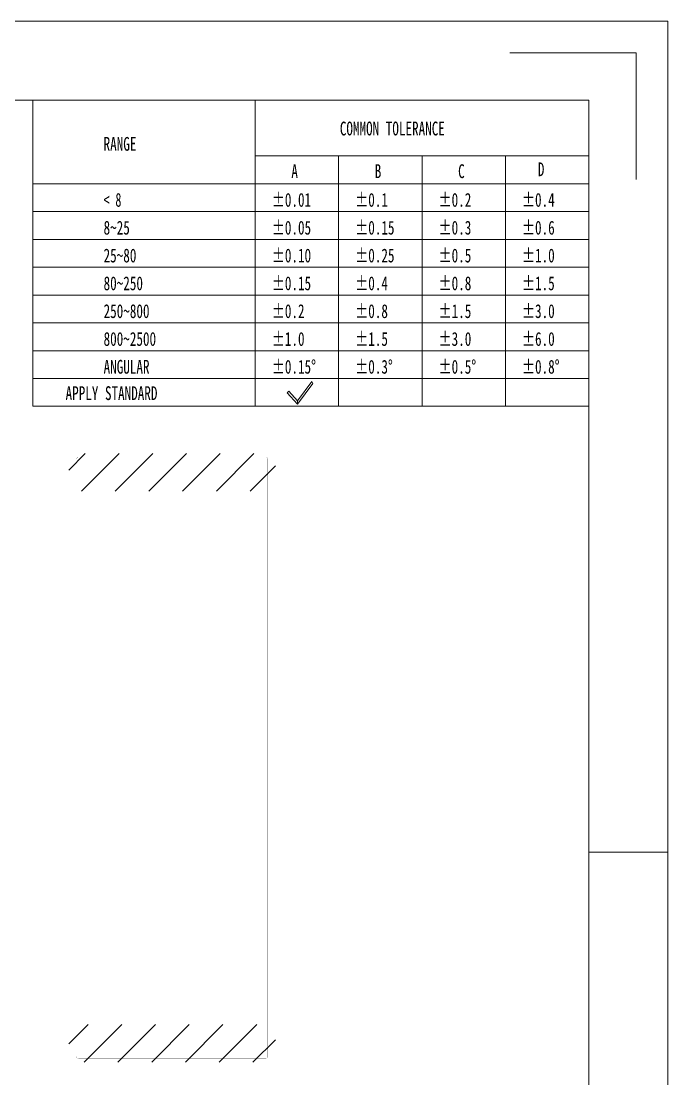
# Model space of a CAD drawing. Header units: millimetres. Extents: x 2260 to 2572, y -21 to 200.
# Drawn here: x 2486.4 to 2572.5, y 58.9 to 199.6 of the extents above; entities that cross this region are included whole.
import ezdxf

# ---------------------------------------------------------------- set-up
doc = ezdxf.new("R2010")
doc.units = ezdxf.units.MM
doc.layers.get('0').update_dxf_attribs({"lineweight": 18})
doc.layers.add('01', color=1, linetype='Continuous', lineweight=18)
doc.styles.add('SLDTEXTSTYLE4', font='', dxfattribs={"width": 0.7})
doc.styles.add('SLDTEXTSTYLE5', font='', dxfattribs={"width": 0.633333})
doc.styles.get('SLDTEXTSTYLE4').set_extended_font_data('宋体')
doc.styles.get('SLDTEXTSTYLE5').set_extended_font_data('宋体')

msp = doc.modelspace()

# ---------------------------------------------------------------- hatches: boundary and pattern name
at = {"linetype": 'Continuous'}
h = msp.add_hatch(dxfattribs=at)
h.set_pattern_fill('ANSI31', color=2, style=0)
h.paths.add_polyline_path([(2520.227, 142.091), (2520.227, 137.091), (2492.727, 137.091), (2492.727, 142.091)], flags=0)
h = msp.add_hatch(dxfattribs=at)
h.set_pattern_fill('ANSI31', color=2, style=0)
h.paths.add_polyline_path([(2520.227, 66.129), (2520.227, 61.129), (2492.727, 61.129), (2492.727, 66.129)], flags=0)

# ---------------------------------------------------------------- linework, layer by layer
at = {"color": 7, "linetype": 'Continuous'}
for p, q in [((2259.795, 199.603), (2572.474, 199.603)), ((2572.474, -21.483), (2572.474, 199.603)), ((2551.418, 195.392), (2568.263, 195.392)), ((2568.263, 178.547), (2568.263, 195.392)), ((2270.323, 189.075), (2561.946, 189.075)), ((2561.946, -10.955), (2561.946, 189.075)), ((2561.946, 89.06), (2572.474, 89.06))]:
    msp.add_line(p, q, dxfattribs=at)
for p, q in [((2487.942, 189.075), (2487.942, 148.373)), ((2517.544, 189.075), (2517.544, 148.373)), ((2517.544, 181.675), (2561.946, 181.675)), ((2528.644, 181.675), (2528.644, 148.373)), ((2539.745, 181.675), (2539.745, 148.373)), ((2550.846, 181.675), (2550.846, 148.373)), ((2487.942, 177.975), (2561.946, 177.975)), ((2487.942, 174.274), (2561.946, 174.274)), ((2487.942, 170.574), (2561.946, 170.574)), ((2487.942, 166.874), (2561.946, 166.874)), ((2487.942, 163.174), (2561.946, 163.174)), ((2487.942, 159.474), (2561.946, 159.474)), ((2487.942, 155.773), (2561.946, 155.773)), ((2487.942, 152.073), (2561.946, 152.073)), ((2525.062, 151.691), (2523.157, 149.108)), ((2523.18, 148.64), (2525.212, 151.395)), ((2525.212, 151.395), (2525.062, 151.691)), ((2522.014, 150.378), (2521.794, 150.18)), ((2521.794, 150.18), (2523.18, 148.64)), ((2523.157, 149.108), (2522.014, 150.378)), ((2487.942, 148.373), (2561.946, 148.373)), ((2523.18, 148.64), (2523.157, 149.108)), ((2523.157, 149.108), (2523.18, 148.64))]:
    msp.add_line(p, q)
at = {"layer": '01'}
for points in [[(2520.227, 142.091, 0.001, 0.001, 0), (2520.227, 137.091, 0.001, 0.001, 0), (2492.727, 137.091, 0.001, 0.001, 0), (2492.727, 142.091, 0.001, 0.001, 0)], [(2493.727, 61.929, 0.02, 0.02, 0.414219), (2494.027, 61.629, 0.02, 0.02, 0), (2518.927, 61.629, 0.02, 0.02, 0.414219), (2519.227, 61.929, 0.02, 0.02, 0), (2519.227, 141.291, 0.02, 0.02, 0.414219), (2518.927, 141.591, 0.02, 0.02, 0), (2494.027, 141.591, 0.02, 0.02, 0.414219), (2493.727, 141.291, 0.02, 0.02, 0)], [(2520.227, 66.129, 0.001, 0.001, 0), (2520.227, 61.129, 0.001, 0.001, 0), (2492.727, 61.129, 0.001, 0.001, 0), (2492.727, 66.129, 0.001, 0.001, 0)]]:
    msp.add_lwpolyline(points, format="xyseb", close=True, dxfattribs=at)

# ---------------------------------------------------------------- texts
at = {"attachment_point": 1}
for s, insert, char_height, width, style in [('COMMON TOLERANCE', (2528.805, 186.241), 1.83513, 60.41552, 'SLDTEXTSTYLE4'), ('RANGE', (2497.354, 184.197), 1.8351, 18.02407, 'SLDTEXTSTYLE4'), ('A', (2522.35, 180.567), 1.835, 2.65139, 'SLDTEXTSTYLE4'), ('B', (2533.451, 180.567), 1.835, 2.609, 'SLDTEXTSTYLE4'), ('C', (2544.551, 180.567), 1.835, 2.63983, 'SLDTEXTSTYLE4'), ('D', (2555.16, 180.816), 1.835, 2.609, 'SLDTEXTSTYLE4'), ('< 8', (2497.354, 176.751), 1.8351, 8.80751, 'SLDTEXTSTYLE5'), ('%%P0.01', (2519.739, 176.751), 1.8351, 12.84846, 'SLDTEXTSTYLE4'), ('%%P0.1', (2530.84, 176.751), 1.8351, 9.63442, 'SLDTEXTSTYLE4'), ('%%P0.2', (2541.94, 176.751), 1.8351, 10.96012, 'SLDTEXTSTYLE4'), ('%%P0.4', (2553.041, 176.751), 1.8351, 10.91772, 'SLDTEXTSTYLE4'), ('%%P0.05', (2519.739, 173.051), 1.8351, 14.17416, 'SLDTEXTSTYLE4'), ('%%P0.15', (2530.84, 173.051), 1.8351, 13.53058, 'SLDTEXTSTYLE4'), ('%%P0.3', (2541.94, 173.051), 1.8351, 10.96012, 'SLDTEXTSTYLE4'), ('%%P0.6', (2553.041, 173.051), 1.8351, 10.96012, 'SLDTEXTSTYLE4'), ('8~25', (2497.354, 173.051), 1.8351, 14.2127, 'SLDTEXTSTYLE4'), ('25~80', (2497.354, 169.351), 1.8351, 17.42674, 'SLDTEXTSTYLE4'), ('%%P0.10', (2519.739, 169.351), 1.8351, 12.89085, 'SLDTEXTSTYLE4'), ('%%P0.25', (2530.84, 169.351), 1.8351, 14.81388, 'SLDTEXTSTYLE4'), ('%%P0.5', (2541.94, 169.351), 1.8351, 10.96012, 'SLDTEXTSTYLE4'), ('%%P1.0', (2553.041, 169.351), 1.8351, 9.67681, 'SLDTEXTSTYLE4'), ('80~250', (2497.354, 165.651), 1.8351, 20.64078, 'SLDTEXTSTYLE4'), ('%%P0.15', (2519.739, 165.651), 1.8351, 13.53058, 'SLDTEXTSTYLE4'), ('%%P0.4', (2530.84, 165.651), 1.8351, 10.91772, 'SLDTEXTSTYLE4'), ('%%P0.8', (2541.94, 165.651), 1.8351, 10.96012, 'SLDTEXTSTYLE4'), ('%%P1.5', (2553.041, 165.651), 1.8351, 10.31654, 'SLDTEXTSTYLE4'), ('250~800', (2497.354, 161.95), 1.8351, 23.85482, 'SLDTEXTSTYLE4'), ('%%P0.2', (2519.739, 161.95), 1.8351, 10.96012, 'SLDTEXTSTYLE4'), ('%%P0.8', (2530.84, 161.95), 1.8351, 10.96012, 'SLDTEXTSTYLE4'), ('%%P1.5', (2541.94, 161.95), 1.8351, 10.31654, 'SLDTEXTSTYLE4'), ('%%P3.0', (2553.041, 161.95), 1.8351, 10.96012, 'SLDTEXTSTYLE4'), ('800~2500', (2497.354, 158.25), 1.8351, 27.06887, 'SLDTEXTSTYLE4'), ('%%P1.0', (2519.739, 158.25), 1.8351, 9.67681, 'SLDTEXTSTYLE4'), ('%%P1.5', (2530.84, 158.25), 1.8351, 10.31654, 'SLDTEXTSTYLE4'), ('%%P3.0', (2541.94, 158.25), 1.8351, 10.96012, 'SLDTEXTSTYLE4'), ('%%P6.0', (2553.041, 158.25), 1.8351, 10.96012, 'SLDTEXTSTYLE4'), ('ANGULAR', (2497.354, 154.55), 1.8351, 25.774, 'SLDTEXTSTYLE4'), ('%%P0.15%%D', (2519.739, 154.55), 1.8351, 16.11646, 'SLDTEXTSTYLE4'), ('%%P0.3%%D', (2530.84, 154.55), 1.8351, 13.54599, 'SLDTEXTSTYLE4'), ('%%P0.5%%D', (2541.94, 154.55), 1.8351, 13.54599, 'SLDTEXTSTYLE4'), ('%%P0.8%%D', (2553.041, 154.55), 1.8351, 13.54599, 'SLDTEXTSTYLE4'), ('APPLY STANDARD', (2492.293, 151.038), 1.83513, 52.75037, 'SLDTEXTSTYLE4')]:
    msp.add_mtext(s, dxfattribs=dict(at, insert=insert, char_height=char_height, width=width, style=style))

doc.saveas('drawing.dxf')
